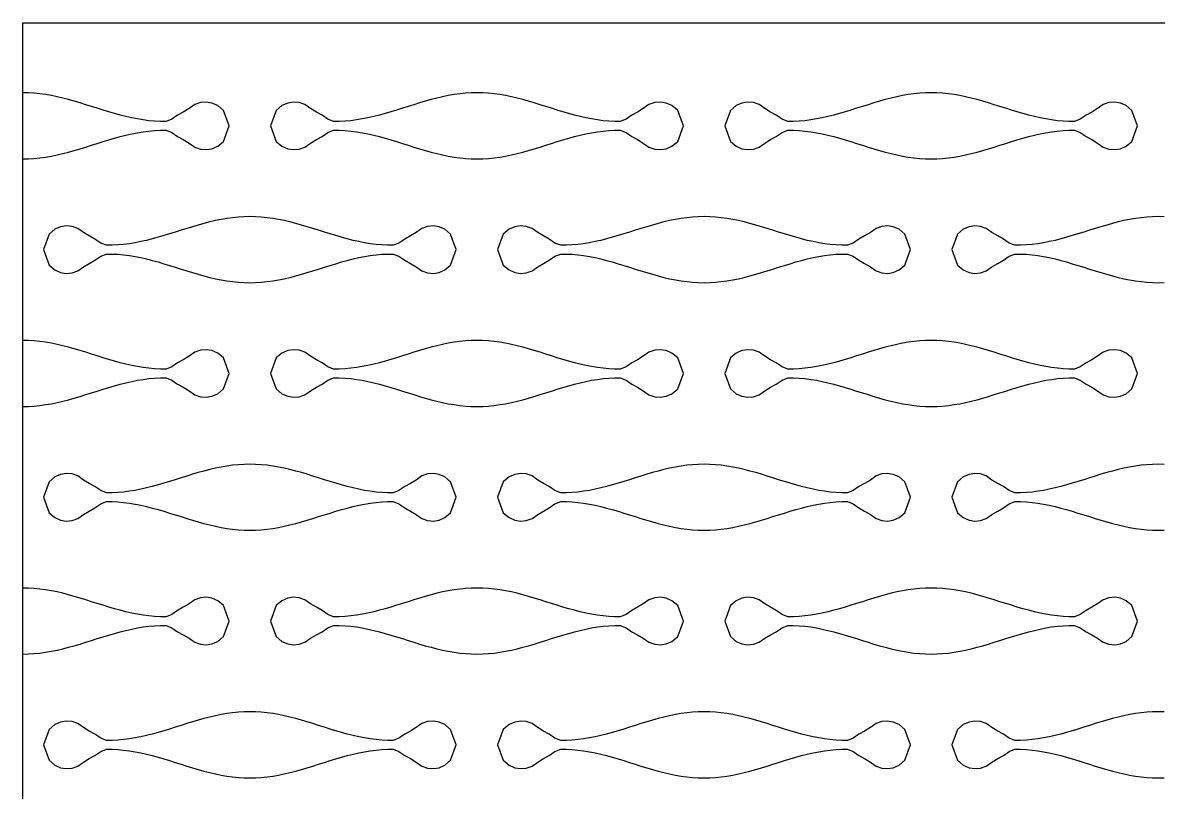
# Model space of a CAD drawing. Header units: millimetres. Extents: x 0 to 120, y 0 to 70.
# Drawn here: x 0 to 55, y 32.7 to 70 of the extents above; entities that cross this region are included whole.
import ezdxf

# ---------------------------------------------------------------- set-up
doc = ezdxf.new("R2010")
doc.units = ezdxf.units.MM
doc.layers.add('CUT', color=1, linetype='CONTINUOUS')

msp = doc.modelspace()

# ---------------------------------------------------------------- linework, layer by layer
at = {"layer": 'CUT'}
for points in [[(0, 70), (120, 70), (120, 0), (0, 0), (0, 70)], [(0, 63.4), (0, 63.4), (0.2778, 63.4056), (0.5556, 63.4222), (0.8333, 63.4496), (1.1111, 63.4874), (1.3889, 63.535), (1.6667, 63.5915), (1.9444, 63.6561), (2.2222, 63.7278), (2.5, 63.8053), (2.7778, 63.8876), (3.0556, 63.9731), (3.3333, 64.0606), (3.6111, 64.1487), (3.8889, 64.236), (4.1667, 64.321), (4.4444, 64.4024), (4.7222, 64.4789), (5, 64.5492), (5.2778, 64.6123), (5.5556, 64.6671), (5.8333, 64.7128), (6.1111, 64.7486), (6.3889, 64.7739), (6.6667, 64.7884), (6.9444, 64.7887), (7.2222, 64.6793), (7.5, 64.4839), (7.7778, 64.3329), (8.0556, 64.1639), (8.3333, 63.9694), (8.6111, 63.8726), (8.8889, 63.8487), (9.1667, 63.893), (9.4444, 64.0144), (9.7222, 64.2498), (10, 65), (10, 65), (9.7222, 65.7502), (9.4444, 65.9856), (9.1667, 66.107), (8.8889, 66.1513), (8.6111, 66.1274), (8.3333, 66.0306), (8.0556, 65.8361), (7.7778, 65.6671), (7.5, 65.5161), (7.2222, 65.3207), (6.9444, 65.2113), (6.6667, 65.2116), (6.3889, 65.2261), (6.1111, 65.2514), (5.8333, 65.2872), (5.5556, 65.3329), (5.2778, 65.3877), (5, 65.4508), (4.7222, 65.5211), (4.4444, 65.5976), (4.1667, 65.679), (3.8889, 65.764), (3.6111, 65.8513), (3.3333, 65.9394), (3.0556, 66.0269), (2.7778, 66.1124), (2.5, 66.1947), (2.2222, 66.2722), (1.9444, 66.3439), (1.6667, 66.4085), (1.3889, 66.465), (1.1111, 66.5126), (0.8333, 66.5504), (0.5556, 66.5778), (0.2778, 66.5944), (0, 66.6), (0, 66.6)], [(12, 65), (12.2778, 64.2498), (12.5556, 64.0144), (12.8333, 63.893), (13.1111, 63.8487), (13.3889, 63.8726), (13.6667, 63.9694), (13.9444, 64.1639), (14.2222, 64.3329), (14.5, 64.4839), (14.7778, 64.6793), (15.0556, 64.7887), (15.3333, 64.7884), (15.6111, 64.7739), (15.8889, 64.7486), (16.1667, 64.7128), (16.4444, 64.6671), (16.7222, 64.6123), (17, 64.5492), (17.2778, 64.4789), (17.5556, 64.4024), (17.8333, 64.321), (18.1111, 64.236), (18.3889, 64.1487), (18.6667, 64.0606), (18.9444, 63.9731), (19.2222, 63.8876), (19.5, 63.8053), (19.7778, 63.7278), (20.0556, 63.6561), (20.3333, 63.5915), (20.6111, 63.535), (20.8889, 63.4874), (21.1667, 63.4496), (21.4444, 63.4222), (21.7222, 63.4056), (22, 63.4), (22.2778, 63.4056), (22.5556, 63.4222), (22.8333, 63.4496), (23.1111, 63.4874), (23.3889, 63.535), (23.6667, 63.5915), (23.9444, 63.6561), (24.2222, 63.7278), (24.5, 63.8053), (24.7778, 63.8876), (25.0556, 63.9731), (25.3333, 64.0606), (25.6111, 64.1487), (25.8889, 64.236), (26.1667, 64.321), (26.4444, 64.4024), (26.7222, 64.4789), (27, 64.5492), (27.2778, 64.6123), (27.5556, 64.6671), (27.8333, 64.7128), (28.1111, 64.7486), (28.3889, 64.7739), (28.6667, 64.7884), (28.9444, 64.7887), (29.2222, 64.6793), (29.5, 64.4839), (29.7778, 64.3329), (30.0556, 64.1639), (30.3333, 63.9694), (30.6111, 63.8726), (30.8889, 63.8487), (31.1667, 63.893), (31.4444, 64.0144), (31.7222, 64.2498), (32, 65), (32, 65), (31.7222, 65.7502), (31.4444, 65.9856), (31.1667, 66.107), (30.8889, 66.1513), (30.6111, 66.1274), (30.3333, 66.0306), (30.0556, 65.8361), (29.7778, 65.6671), (29.5, 65.5161), (29.2222, 65.3207), (28.9444, 65.2113), (28.6667, 65.2116), (28.3889, 65.2261), (28.1111, 65.2514), (27.8333, 65.2872), (27.5556, 65.3329), (27.2778, 65.3877), (27, 65.4508), (26.7222, 65.5211), (26.4444, 65.5976), (26.1667, 65.679), (25.8889, 65.764), (25.6111, 65.8513), (25.3333, 65.9394), (25.0556, 66.0269), (24.7778, 66.1124), (24.5, 66.1947), (24.2222, 66.2722), (23.9444, 66.3439), (23.6667, 66.4085), (23.3889, 66.465), (23.1111, 66.5126), (22.8333, 66.5504), (22.5556, 66.5778), (22.2778, 66.5944), (22, 66.6), (21.7222, 66.5944), (21.4444, 66.5778), (21.1667, 66.5504), (20.8889, 66.5126), (20.6111, 66.465), (20.3333, 66.4085), (20.0556, 66.3439), (19.7778, 66.2722), (19.5, 66.1947), (19.2222, 66.1124), (18.9444, 66.0269), (18.6667, 65.9394), (18.3889, 65.8513), (18.1111, 65.764), (17.8333, 65.679), (17.5556, 65.5976), (17.2778, 65.5211), (17, 65.4508), (16.7222, 65.3877), (16.4444, 65.3329), (16.1667, 65.2872), (15.8889, 65.2514), (15.6111, 65.2261), (15.3333, 65.2116), (15.0556, 65.2113), (14.7778, 65.3207), (14.5, 65.5161), (14.2222, 65.6671), (13.9444, 65.8361), (13.6667, 66.0306), (13.3889, 66.1274), (13.1111, 66.1513), (12.8333, 66.107), (12.5556, 65.9856), (12.2778, 65.7502), (12, 65), (12, 65)], [(34, 65), (34.2778, 64.2498), (34.5556, 64.0144), (34.8333, 63.893), (35.1111, 63.8487), (35.3889, 63.8726), (35.6667, 63.9694), (35.9444, 64.1639), (36.2222, 64.3329), (36.5, 64.4839), (36.7778, 64.6793), (37.0556, 64.7887), (37.3333, 64.7884), (37.6111, 64.7739), (37.8889, 64.7486), (38.1667, 64.7128), (38.4444, 64.6671), (38.7222, 64.6123), (39, 64.5492), (39.2778, 64.4789), (39.5556, 64.4024), (39.8333, 64.321), (40.1111, 64.236), (40.3889, 64.1487), (40.6667, 64.0606), (40.9444, 63.9731), (41.2222, 63.8876), (41.5, 63.8053), (41.7778, 63.7278), (42.0556, 63.6561), (42.3333, 63.5915), (42.6111, 63.535), (42.8889, 63.4874), (43.1667, 63.4496), (43.4444, 63.4222), (43.7222, 63.4056), (44, 63.4), (44.2778, 63.4056), (44.5556, 63.4222), (44.8333, 63.4496), (45.1111, 63.4874), (45.3889, 63.535), (45.6667, 63.5915), (45.9444, 63.6561), (46.2222, 63.7278), (46.5, 63.8053), (46.7778, 63.8876), (47.0556, 63.9731), (47.3333, 64.0606), (47.6111, 64.1487), (47.8889, 64.236), (48.1667, 64.321), (48.4444, 64.4024), (48.7222, 64.4789), (49, 64.5492), (49.2778, 64.6123), (49.5556, 64.6671), (49.8333, 64.7128), (50.1111, 64.7486), (50.3889, 64.7739), (50.6667, 64.7884), (50.9444, 64.7887), (51.2222, 64.6793), (51.5, 64.4839), (51.7778, 64.3329), (52.0556, 64.1639), (52.3333, 63.9694), (52.6111, 63.8726), (52.8889, 63.8487), (53.1667, 63.893), (53.4444, 64.0144), (53.7222, 64.2498), (54, 65), (54, 65), (53.7222, 65.7502), (53.4444, 65.9856), (53.1667, 66.107), (52.8889, 66.1513), (52.6111, 66.1274), (52.3333, 66.0306), (52.0556, 65.8361), (51.7778, 65.6671), (51.5, 65.5161), (51.2222, 65.3207), (50.9444, 65.2113), (50.6667, 65.2116), (50.3889, 65.2261), (50.1111, 65.2514), (49.8333, 65.2872), (49.5556, 65.3329), (49.2778, 65.3877), (49, 65.4508), (48.7222, 65.5211), (48.4444, 65.5976), (48.1667, 65.679), (47.8889, 65.764), (47.6111, 65.8513), (47.3333, 65.9394), (47.0556, 66.0269), (46.7778, 66.1124), (46.5, 66.1947), (46.2222, 66.2722), (45.9444, 66.3439), (45.6667, 66.4085), (45.3889, 66.465), (45.1111, 66.5126), (44.8333, 66.5504), (44.5556, 66.5778), (44.2778, 66.5944), (44, 66.6), (43.7222, 66.5944), (43.4444, 66.5778), (43.1667, 66.5504), (42.8889, 66.5126), (42.6111, 66.465), (42.3333, 66.4085), (42.0556, 66.3439), (41.7778, 66.2722), (41.5, 66.1947), (41.2222, 66.1124), (40.9444, 66.0269), (40.6667, 65.9394), (40.3889, 65.8513), (40.1111, 65.764), (39.8333, 65.679), (39.5556, 65.5976), (39.2778, 65.5211), (39, 65.4508), (38.7222, 65.3877), (38.4444, 65.3329), (38.1667, 65.2872), (37.8889, 65.2514), (37.6111, 65.2261), (37.3333, 65.2116), (37.0556, 65.2113), (36.7778, 65.3207), (36.5, 65.5161), (36.2222, 65.6671), (35.9444, 65.8361), (35.6667, 66.0306), (35.3889, 66.1274), (35.1111, 66.1513), (34.8333, 66.107), (34.5556, 65.9856), (34.2778, 65.7502), (34, 65), (34, 65)], [(1, 59), (1.2778, 58.2498), (1.5556, 58.0144), (1.8333, 57.893), (2.1111, 57.8487), (2.3889, 57.8726), (2.6667, 57.9694), (2.9444, 58.1639), (3.2222, 58.3329), (3.5, 58.4839), (3.7778, 58.6793), (4.0556, 58.7887), (4.3333, 58.7884), (4.6111, 58.7739), (4.8889, 58.7486), (5.1667, 58.7128), (5.4444, 58.6671), (5.7222, 58.6123), (6, 58.5492), (6.2778, 58.4789), (6.5556, 58.4024), (6.8333, 58.321), (7.1111, 58.236), (7.3889, 58.1487), (7.6667, 58.0606), (7.9444, 57.9731), (8.2222, 57.8876), (8.5, 57.8053), (8.7778, 57.7278), (9.0556, 57.6561), (9.3333, 57.5915), (9.6111, 57.535), (9.8889, 57.4874), (10.1667, 57.4496), (10.4444, 57.4222), (10.7222, 57.4056), (11, 57.4), (11.2778, 57.4056), (11.5556, 57.4222), (11.8333, 57.4496), (12.1111, 57.4874), (12.3889, 57.535), (12.6667, 57.5915), (12.9444, 57.6561), (13.2222, 57.7278), (13.5, 57.8053), (13.7778, 57.8876), (14.0556, 57.9731), (14.3333, 58.0606), (14.6111, 58.1487), (14.8889, 58.236), (15.1667, 58.321), (15.4444, 58.4024), (15.7222, 58.4789), (16, 58.5492), (16.2778, 58.6123), (16.5556, 58.6671), (16.8333, 58.7128), (17.1111, 58.7486), (17.3889, 58.7739), (17.6667, 58.7884), (17.9444, 58.7887), (18.2222, 58.6793), (18.5, 58.4839), (18.7778, 58.3329), (19.0556, 58.1639), (19.3333, 57.9694), (19.6111, 57.8726), (19.8889, 57.8487), (20.1667, 57.893), (20.4444, 58.0144), (20.7222, 58.2498), (21, 59), (21, 59), (20.7222, 59.7502), (20.4444, 59.9856), (20.1667, 60.107), (19.8889, 60.1513), (19.6111, 60.1274), (19.3333, 60.0306), (19.0556, 59.8361), (18.7778, 59.6671), (18.5, 59.5161), (18.2222, 59.3207), (17.9444, 59.2113), (17.6667, 59.2116), (17.3889, 59.2261), (17.1111, 59.2514), (16.8333, 59.2872), (16.5556, 59.3329), (16.2778, 59.3877), (16, 59.4508), (15.7222, 59.5211), (15.4444, 59.5976), (15.1667, 59.679), (14.8889, 59.764), (14.6111, 59.8513), (14.3333, 59.9394), (14.0556, 60.0269), (13.7778, 60.1124), (13.5, 60.1947), (13.2222, 60.2722), (12.9444, 60.3439), (12.6667, 60.4085), (12.3889, 60.465), (12.1111, 60.5126), (11.8333, 60.5504), (11.5556, 60.5778), (11.2778, 60.5944), (11, 60.6), (10.7222, 60.5944), (10.4444, 60.5778), (10.1667, 60.5504), (9.8889, 60.5126), (9.6111, 60.465), (9.3333, 60.4085), (9.0556, 60.3439), (8.7778, 60.2722), (8.5, 60.1947), (8.2222, 60.1124), (7.9444, 60.0269), (7.6667, 59.9394), (7.3889, 59.8513), (7.1111, 59.764), (6.8333, 59.679), (6.5556, 59.5976), (6.2778, 59.5211), (6, 59.4508), (5.7222, 59.3877), (5.4444, 59.3329), (5.1667, 59.2872), (4.8889, 59.2514), (4.6111, 59.2261), (4.3333, 59.2116), (4.0556, 59.2113), (3.7778, 59.3207), (3.5, 59.5161), (3.2222, 59.6671), (2.9444, 59.8361), (2.6667, 60.0306), (2.3889, 60.1274), (2.1111, 60.1513), (1.8333, 60.107), (1.5556, 59.9856), (1.2778, 59.7502), (1, 59), (1, 59)], [(23, 59), (23.2778, 58.2498), (23.5556, 58.0144), (23.8333, 57.893), (24.1111, 57.8487), (24.3889, 57.8726), (24.6667, 57.9694), (24.9444, 58.1639), (25.2222, 58.3329), (25.5, 58.4839), (25.7778, 58.6793), (26.0556, 58.7887), (26.3333, 58.7884), (26.6111, 58.7739), (26.8889, 58.7486), (27.1667, 58.7128), (27.4444, 58.6671), (27.7222, 58.6123), (28, 58.5492), (28.2778, 58.4789), (28.5556, 58.4024), (28.8333, 58.321), (29.1111, 58.236), (29.3889, 58.1487), (29.6667, 58.0606), (29.9444, 57.9731), (30.2222, 57.8876), (30.5, 57.8053), (30.7778, 57.7278), (31.0556, 57.6561), (31.3333, 57.5915), (31.6111, 57.535), (31.8889, 57.4874), (32.1667, 57.4496), (32.4444, 57.4222), (32.7222, 57.4056), (33, 57.4), (33.2778, 57.4056), (33.5556, 57.4222), (33.8333, 57.4496), (34.1111, 57.4874), (34.3889, 57.535), (34.6667, 57.5915), (34.9444, 57.6561), (35.2222, 57.7278), (35.5, 57.8053), (35.7778, 57.8876), (36.0556, 57.9731), (36.3333, 58.0606), (36.6111, 58.1487), (36.8889, 58.236), (37.1667, 58.321), (37.4444, 58.4024), (37.7222, 58.4789), (38, 58.5492), (38.2778, 58.6123), (38.5556, 58.6671), (38.8333, 58.7128), (39.1111, 58.7486), (39.3889, 58.7739), (39.6667, 58.7884), (39.9444, 58.7887), (40.2222, 58.6793), (40.5, 58.4839), (40.7778, 58.3329), (41.0556, 58.1639), (41.3333, 57.9694), (41.6111, 57.8726), (41.8889, 57.8487), (42.1667, 57.893), (42.4444, 58.0144), (42.7222, 58.2498), (43, 59), (43, 59), (42.7222, 59.7502), (42.4444, 59.9856), (42.1667, 60.107), (41.8889, 60.1513), (41.6111, 60.1274), (41.3333, 60.0306), (41.0556, 59.8361), (40.7778, 59.6671), (40.5, 59.5161), (40.2222, 59.3207), (39.9444, 59.2113), (39.6667, 59.2116), (39.3889, 59.2261), (39.1111, 59.2514), (38.8333, 59.2872), (38.5556, 59.3329), (38.2778, 59.3877), (38, 59.4508), (37.7222, 59.5211), (37.4444, 59.5976), (37.1667, 59.679), (36.8889, 59.764), (36.6111, 59.8513), (36.3333, 59.9394), (36.0556, 60.0269), (35.7778, 60.1124), (35.5, 60.1947), (35.2222, 60.2722), (34.9444, 60.3439), (34.6667, 60.4085), (34.3889, 60.465), (34.1111, 60.5126), (33.8333, 60.5504), (33.5556, 60.5778), (33.2778, 60.5944), (33, 60.6), (32.7222, 60.5944), (32.4444, 60.5778), (32.1667, 60.5504), (31.8889, 60.5126), (31.6111, 60.465), (31.3333, 60.4085), (31.0556, 60.3439), (30.7778, 60.2722), (30.5, 60.1947), (30.2222, 60.1124), (29.9444, 60.0269), (29.6667, 59.9394), (29.3889, 59.8513), (29.1111, 59.764), (28.8333, 59.679), (28.5556, 59.5976), (28.2778, 59.5211), (28, 59.4508), (27.7222, 59.3877), (27.4444, 59.3329), (27.1667, 59.2872), (26.8889, 59.2514), (26.6111, 59.2261), (26.3333, 59.2116), (26.0556, 59.2113), (25.7778, 59.3207), (25.5, 59.5161), (25.2222, 59.6671), (24.9444, 59.8361), (24.6667, 60.0306), (24.3889, 60.1274), (24.1111, 60.1513), (23.8333, 60.107), (23.5556, 59.9856), (23.2778, 59.7502), (23, 59), (23, 59)], [(55.2778, 60.5944), (55, 60.6), (54.7222, 60.5944), (54.4444, 60.5778), (54.1667, 60.5504), (53.8889, 60.5126), (53.6111, 60.465), (53.3333, 60.4085), (53.0556, 60.3439), (52.7778, 60.2722), (52.5, 60.1947), (52.2222, 60.1124), (51.9444, 60.0269), (51.6667, 59.9394), (51.3889, 59.8513), (51.1111, 59.764), (50.8333, 59.679), (50.5556, 59.5976), (50.2778, 59.5211), (50, 59.4508), (49.7222, 59.3877), (49.4444, 59.3329), (49.1667, 59.2872), (48.8889, 59.2514), (48.6111, 59.2261), (48.3333, 59.2116), (48.0556, 59.2113), (47.7778, 59.3207), (47.5, 59.5161), (47.2222, 59.6671), (46.9444, 59.8361), (46.6667, 60.0306), (46.3889, 60.1274), (46.1111, 60.1513), (45.8333, 60.107), (45.5556, 59.9856), (45.2778, 59.7502), (45, 59), (45, 59)], [(45, 59), (45.2778, 58.2498), (45.5556, 58.0144), (45.8333, 57.893), (46.1111, 57.8487), (46.3889, 57.8726), (46.6667, 57.9694), (46.9444, 58.1639), (47.2222, 58.3329), (47.5, 58.4839), (47.7778, 58.6793), (48.0556, 58.7887), (48.3333, 58.7884), (48.6111, 58.7739), (48.8889, 58.7486), (49.1667, 58.7128), (49.4444, 58.6671), (49.7222, 58.6123), (50, 58.5492), (50.2778, 58.4789), (50.5556, 58.4024), (50.8333, 58.321), (51.1111, 58.236), (51.3889, 58.1487), (51.6667, 58.0606), (51.9444, 57.9731), (52.2222, 57.8876), (52.5, 57.8053), (52.7778, 57.7278), (53.0556, 57.6561), (53.3333, 57.5915), (53.6111, 57.535), (53.8889, 57.4874), (54.1667, 57.4496), (54.4444, 57.4222), (54.7222, 57.4056), (55, 57.4), (55.2778, 57.4056)], [(0, 51.4), (0, 51.4), (0.2778, 51.4056), (0.5556, 51.4222), (0.8333, 51.4496), (1.1111, 51.4874), (1.3889, 51.535), (1.6667, 51.5915), (1.9444, 51.6561), (2.2222, 51.7278), (2.5, 51.8053), (2.7778, 51.8876), (3.0556, 51.9731), (3.3333, 52.0606), (3.6111, 52.1487), (3.8889, 52.236), (4.1667, 52.321), (4.4444, 52.4024), (4.7222, 52.4789), (5, 52.5492), (5.2778, 52.6123), (5.5556, 52.6671), (5.8333, 52.7128), (6.1111, 52.7486), (6.3889, 52.7739), (6.6667, 52.7884), (6.9444, 52.7887), (7.2222, 52.6793), (7.5, 52.4839), (7.7778, 52.3329), (8.0556, 52.1639), (8.3333, 51.9694), (8.6111, 51.8726), (8.8889, 51.8487), (9.1667, 51.893), (9.4444, 52.0144), (9.7222, 52.2498), (10, 53), (10, 53), (9.7222, 53.7502), (9.4444, 53.9856), (9.1667, 54.107), (8.8889, 54.1513), (8.6111, 54.1274), (8.3333, 54.0306), (8.0556, 53.8361), (7.7778, 53.6671), (7.5, 53.5161), (7.2222, 53.3207), (6.9444, 53.2113), (6.6667, 53.2116), (6.3889, 53.2261), (6.1111, 53.2514), (5.8333, 53.2872), (5.5556, 53.3329), (5.2778, 53.3877), (5, 53.4508), (4.7222, 53.5211), (4.4444, 53.5976), (4.1667, 53.679), (3.8889, 53.764), (3.6111, 53.8513), (3.3333, 53.9394), (3.0556, 54.0269), (2.7778, 54.1124), (2.5, 54.1947), (2.2222, 54.2722), (1.9444, 54.3439), (1.6667, 54.4085), (1.3889, 54.465), (1.1111, 54.5126), (0.8333, 54.5504), (0.5556, 54.5778), (0.2778, 54.5944), (0, 54.6), (0, 54.6)], [(12, 53), (12.2778, 52.2498), (12.5556, 52.0144), (12.8333, 51.893), (13.1111, 51.8487), (13.3889, 51.8726), (13.6667, 51.9694), (13.9444, 52.1639), (14.2222, 52.3329), (14.5, 52.4839), (14.7778, 52.6793), (15.0556, 52.7887), (15.3333, 52.7884), (15.6111, 52.7739), (15.8889, 52.7486), (16.1667, 52.7128), (16.4444, 52.6671), (16.7222, 52.6123), (17, 52.5492), (17.2778, 52.4789), (17.5556, 52.4024), (17.8333, 52.321), (18.1111, 52.236), (18.3889, 52.1487), (18.6667, 52.0606), (18.9444, 51.9731), (19.2222, 51.8876), (19.5, 51.8053), (19.7778, 51.7278), (20.0556, 51.6561), (20.3333, 51.5915), (20.6111, 51.535), (20.8889, 51.4874), (21.1667, 51.4496), (21.4444, 51.4222), (21.7222, 51.4056), (22, 51.4), (22.2778, 51.4056), (22.5556, 51.4222), (22.8333, 51.4496), (23.1111, 51.4874), (23.3889, 51.535), (23.6667, 51.5915), (23.9444, 51.6561), (24.2222, 51.7278), (24.5, 51.8053), (24.7778, 51.8876), (25.0556, 51.9731), (25.3333, 52.0606), (25.6111, 52.1487), (25.8889, 52.236), (26.1667, 52.321), (26.4444, 52.4024), (26.7222, 52.4789), (27, 52.5492), (27.2778, 52.6123), (27.5556, 52.6671), (27.8333, 52.7128), (28.1111, 52.7486), (28.3889, 52.7739), (28.6667, 52.7884), (28.9444, 52.7887), (29.2222, 52.6793), (29.5, 52.4839), (29.7778, 52.3329), (30.0556, 52.1639), (30.3333, 51.9694), (30.6111, 51.8726), (30.8889, 51.8487), (31.1667, 51.893), (31.4444, 52.0144), (31.7222, 52.2498), (32, 53), (32, 53), (31.7222, 53.7502), (31.4444, 53.9856), (31.1667, 54.107), (30.8889, 54.1513), (30.6111, 54.1274), (30.3333, 54.0306), (30.0556, 53.8361), (29.7778, 53.6671), (29.5, 53.5161), (29.2222, 53.3207), (28.9444, 53.2113), (28.6667, 53.2116), (28.3889, 53.2261), (28.1111, 53.2514), (27.8333, 53.2872), (27.5556, 53.3329), (27.2778, 53.3877), (27, 53.4508), (26.7222, 53.5211), (26.4444, 53.5976), (26.1667, 53.679), (25.8889, 53.764), (25.6111, 53.8513), (25.3333, 53.9394), (25.0556, 54.0269), (24.7778, 54.1124), (24.5, 54.1947), (24.2222, 54.2722), (23.9444, 54.3439), (23.6667, 54.4085), (23.3889, 54.465), (23.1111, 54.5126), (22.8333, 54.5504), (22.5556, 54.5778), (22.2778, 54.5944), (22, 54.6), (21.7222, 54.5944), (21.4444, 54.5778), (21.1667, 54.5504), (20.8889, 54.5126), (20.6111, 54.465), (20.3333, 54.4085), (20.0556, 54.3439), (19.7778, 54.2722), (19.5, 54.1947), (19.2222, 54.1124), (18.9444, 54.0269), (18.6667, 53.9394), (18.3889, 53.8513), (18.1111, 53.764), (17.8333, 53.679), (17.5556, 53.5976), (17.2778, 53.5211), (17, 53.4508), (16.7222, 53.3877), (16.4444, 53.3329), (16.1667, 53.2872), (15.8889, 53.2514), (15.6111, 53.2261), (15.3333, 53.2116), (15.0556, 53.2113), (14.7778, 53.3207), (14.5, 53.5161), (14.2222, 53.6671), (13.9444, 53.8361), (13.6667, 54.0306), (13.3889, 54.1274), (13.1111, 54.1513), (12.8333, 54.107), (12.5556, 53.9856), (12.2778, 53.7502), (12, 53), (12, 53)], [(34, 53), (34.2778, 52.2498), (34.5556, 52.0144), (34.8333, 51.893), (35.1111, 51.8487), (35.3889, 51.8726), (35.6667, 51.9694), (35.9444, 52.1639), (36.2222, 52.3329), (36.5, 52.4839), (36.7778, 52.6793), (37.0556, 52.7887), (37.3333, 52.7884), (37.6111, 52.7739), (37.8889, 52.7486), (38.1667, 52.7128), (38.4444, 52.6671), (38.7222, 52.6123), (39, 52.5492), (39.2778, 52.4789), (39.5556, 52.4024), (39.8333, 52.321), (40.1111, 52.236), (40.3889, 52.1487), (40.6667, 52.0606), (40.9444, 51.9731), (41.2222, 51.8876), (41.5, 51.8053), (41.7778, 51.7278), (42.0556, 51.6561), (42.3333, 51.5915), (42.6111, 51.535), (42.8889, 51.4874), (43.1667, 51.4496), (43.4444, 51.4222), (43.7222, 51.4056), (44, 51.4), (44.2778, 51.4056), (44.5556, 51.4222), (44.8333, 51.4496), (45.1111, 51.4874), (45.3889, 51.535), (45.6667, 51.5915), (45.9444, 51.6561), (46.2222, 51.7278), (46.5, 51.8053), (46.7778, 51.8876), (47.0556, 51.9731), (47.3333, 52.0606), (47.6111, 52.1487), (47.8889, 52.236), (48.1667, 52.321), (48.4444, 52.4024), (48.7222, 52.4789), (49, 52.5492), (49.2778, 52.6123), (49.5556, 52.6671), (49.8333, 52.7128), (50.1111, 52.7486), (50.3889, 52.7739), (50.6667, 52.7884), (50.9444, 52.7887), (51.2222, 52.6793), (51.5, 52.4839), (51.7778, 52.3329), (52.0556, 52.1639), (52.3333, 51.9694), (52.6111, 51.8726), (52.8889, 51.8487), (53.1667, 51.893), (53.4444, 52.0144), (53.7222, 52.2498), (54, 53), (54, 53), (53.7222, 53.7502), (53.4444, 53.9856), (53.1667, 54.107), (52.8889, 54.1513), (52.6111, 54.1274), (52.3333, 54.0306), (52.0556, 53.8361), (51.7778, 53.6671), (51.5, 53.5161), (51.2222, 53.3207), (50.9444, 53.2113), (50.6667, 53.2116), (50.3889, 53.2261), (50.1111, 53.2514), (49.8333, 53.2872), (49.5556, 53.3329), (49.2778, 53.3877), (49, 53.4508), (48.7222, 53.5211), (48.4444, 53.5976), (48.1667, 53.679), (47.8889, 53.764), (47.6111, 53.8513), (47.3333, 53.9394), (47.0556, 54.0269), (46.7778, 54.1124), (46.5, 54.1947), (46.2222, 54.2722), (45.9444, 54.3439), (45.6667, 54.4085), (45.3889, 54.465), (45.1111, 54.5126), (44.8333, 54.5504), (44.5556, 54.5778), (44.2778, 54.5944), (44, 54.6), (43.7222, 54.5944), (43.4444, 54.5778), (43.1667, 54.5504), (42.8889, 54.5126), (42.6111, 54.465), (42.3333, 54.4085), (42.0556, 54.3439), (41.7778, 54.2722), (41.5, 54.1947), (41.2222, 54.1124), (40.9444, 54.0269), (40.6667, 53.9394), (40.3889, 53.8513), (40.1111, 53.764), (39.8333, 53.679), (39.5556, 53.5976), (39.2778, 53.5211), (39, 53.4508), (38.7222, 53.3877), (38.4444, 53.3329), (38.1667, 53.2872), (37.8889, 53.2514), (37.6111, 53.2261), (37.3333, 53.2116), (37.0556, 53.2113), (36.7778, 53.3207), (36.5, 53.5161), (36.2222, 53.6671), (35.9444, 53.8361), (35.6667, 54.0306), (35.3889, 54.1274), (35.1111, 54.1513), (34.8333, 54.107), (34.5556, 53.9856), (34.2778, 53.7502), (34, 53), (34, 53)], [(1, 47), (1.2778, 46.2498), (1.5556, 46.0144), (1.8333, 45.893), (2.1111, 45.8487), (2.3889, 45.8726), (2.6667, 45.9694), (2.9444, 46.1639), (3.2222, 46.3329), (3.5, 46.4839), (3.7778, 46.6793), (4.0556, 46.7887), (4.3333, 46.7884), (4.6111, 46.7739), (4.8889, 46.7486), (5.1667, 46.7128), (5.4444, 46.6671), (5.7222, 46.6123), (6, 46.5492), (6.2778, 46.4789), (6.5556, 46.4024), (6.8333, 46.321), (7.1111, 46.236), (7.3889, 46.1487), (7.6667, 46.0606), (7.9444, 45.9731), (8.2222, 45.8876), (8.5, 45.8053), (8.7778, 45.7278), (9.0556, 45.6561), (9.3333, 45.5915), (9.6111, 45.535), (9.8889, 45.4874), (10.1667, 45.4496), (10.4444, 45.4222), (10.7222, 45.4056), (11, 45.4), (11.2778, 45.4056), (11.5556, 45.4222), (11.8333, 45.4496), (12.1111, 45.4874), (12.3889, 45.535), (12.6667, 45.5915), (12.9444, 45.6561), (13.2222, 45.7278), (13.5, 45.8053), (13.7778, 45.8876), (14.0556, 45.9731), (14.3333, 46.0606), (14.6111, 46.1487), (14.8889, 46.236), (15.1667, 46.321), (15.4444, 46.4024), (15.7222, 46.4789), (16, 46.5492), (16.2778, 46.6123), (16.5556, 46.6671), (16.8333, 46.7128), (17.1111, 46.7486), (17.3889, 46.7739), (17.6667, 46.7884), (17.9444, 46.7887), (18.2222, 46.6793), (18.5, 46.4839), (18.7778, 46.3329), (19.0556, 46.1639), (19.3333, 45.9694), (19.6111, 45.8726), (19.8889, 45.8487), (20.1667, 45.893), (20.4444, 46.0144), (20.7222, 46.2498), (21, 47), (21, 47), (20.7222, 47.7502), (20.4444, 47.9856), (20.1667, 48.107), (19.8889, 48.1513), (19.6111, 48.1274), (19.3333, 48.0306), (19.0556, 47.8361), (18.7778, 47.6671), (18.5, 47.5161), (18.2222, 47.3207), (17.9444, 47.2113), (17.6667, 47.2116), (17.3889, 47.2261), (17.1111, 47.2514), (16.8333, 47.2872), (16.5556, 47.3329), (16.2778, 47.3877), (16, 47.4508), (15.7222, 47.5211), (15.4444, 47.5976), (15.1667, 47.679), (14.8889, 47.764), (14.6111, 47.8513), (14.3333, 47.9394), (14.0556, 48.0269), (13.7778, 48.1124), (13.5, 48.1947), (13.2222, 48.2722), (12.9444, 48.3439), (12.6667, 48.4085), (12.3889, 48.465), (12.1111, 48.5126), (11.8333, 48.5504), (11.5556, 48.5778), (11.2778, 48.5944), (11, 48.6), (10.7222, 48.5944), (10.4444, 48.5778), (10.1667, 48.5504), (9.8889, 48.5126), (9.6111, 48.465), (9.3333, 48.4085), (9.0556, 48.3439), (8.7778, 48.2722), (8.5, 48.1947), (8.2222, 48.1124), (7.9444, 48.0269), (7.6667, 47.9394), (7.3889, 47.8513), (7.1111, 47.764), (6.8333, 47.679), (6.5556, 47.5976), (6.2778, 47.5211), (6, 47.4508), (5.7222, 47.3877), (5.4444, 47.3329), (5.1667, 47.2872), (4.8889, 47.2514), (4.6111, 47.2261), (4.3333, 47.2116), (4.0556, 47.2113), (3.7778, 47.3207), (3.5, 47.5161), (3.2222, 47.6671), (2.9444, 47.8361), (2.6667, 48.0306), (2.3889, 48.1274), (2.1111, 48.1513), (1.8333, 48.107), (1.5556, 47.9856), (1.2778, 47.7502), (1, 47), (1, 47)], [(23, 47), (23.2778, 46.2498), (23.5556, 46.0144), (23.8333, 45.893), (24.1111, 45.8487), (24.3889, 45.8726), (24.6667, 45.9694), (24.9444, 46.1639), (25.2222, 46.3329), (25.5, 46.4839), (25.7778, 46.6793), (26.0556, 46.7887), (26.3333, 46.7884), (26.6111, 46.7739), (26.8889, 46.7486), (27.1667, 46.7128), (27.4444, 46.6671), (27.7222, 46.6123), (28, 46.5492), (28.2778, 46.4789), (28.5556, 46.4024), (28.8333, 46.321), (29.1111, 46.236), (29.3889, 46.1487), (29.6667, 46.0606), (29.9444, 45.9731), (30.2222, 45.8876), (30.5, 45.8053), (30.7778, 45.7278), (31.0556, 45.6561), (31.3333, 45.5915), (31.6111, 45.535), (31.8889, 45.4874), (32.1667, 45.4496), (32.4444, 45.4222), (32.7222, 45.4056), (33, 45.4), (33.2778, 45.4056), (33.5556, 45.4222), (33.8333, 45.4496), (34.1111, 45.4874), (34.3889, 45.535), (34.6667, 45.5915), (34.9444, 45.6561), (35.2222, 45.7278), (35.5, 45.8053), (35.7778, 45.8876), (36.0556, 45.9731), (36.3333, 46.0606), (36.6111, 46.1487), (36.8889, 46.236), (37.1667, 46.321), (37.4444, 46.4024), (37.7222, 46.4789), (38, 46.5492), (38.2778, 46.6123), (38.5556, 46.6671), (38.8333, 46.7128), (39.1111, 46.7486), (39.3889, 46.7739), (39.6667, 46.7884), (39.9444, 46.7887), (40.2222, 46.6793), (40.5, 46.4839), (40.7778, 46.3329), (41.0556, 46.1639), (41.3333, 45.9694), (41.6111, 45.8726), (41.8889, 45.8487), (42.1667, 45.893), (42.4444, 46.0144), (42.7222, 46.2498), (43, 47), (43, 47), (42.7222, 47.7502), (42.4444, 47.9856), (42.1667, 48.107), (41.8889, 48.1513), (41.6111, 48.1274), (41.3333, 48.0306), (41.0556, 47.8361), (40.7778, 47.6671), (40.5, 47.5161), (40.2222, 47.3207), (39.9444, 47.2113), (39.6667, 47.2116), (39.3889, 47.2261), (39.1111, 47.2514), (38.8333, 47.2872), (38.5556, 47.3329), (38.2778, 47.3877), (38, 47.4508), (37.7222, 47.5211), (37.4444, 47.5976), (37.1667, 47.679), (36.8889, 47.764), (36.6111, 47.8513), (36.3333, 47.9394), (36.0556, 48.0269), (35.7778, 48.1124), (35.5, 48.1947), (35.2222, 48.2722), (34.9444, 48.3439), (34.6667, 48.4085), (34.3889, 48.465), (34.1111, 48.5126), (33.8333, 48.5504), (33.5556, 48.5778), (33.2778, 48.5944), (33, 48.6), (32.7222, 48.5944), (32.4444, 48.5778), (32.1667, 48.5504), (31.8889, 48.5126), (31.6111, 48.465), (31.3333, 48.4085), (31.0556, 48.3439), (30.7778, 48.2722), (30.5, 48.1947), (30.2222, 48.1124), (29.9444, 48.0269), (29.6667, 47.9394), (29.3889, 47.8513), (29.1111, 47.764), (28.8333, 47.679), (28.5556, 47.5976), (28.2778, 47.5211), (28, 47.4508), (27.7222, 47.3877), (27.4444, 47.3329), (27.1667, 47.2872), (26.8889, 47.2514), (26.6111, 47.2261), (26.3333, 47.2116), (26.0556, 47.2113), (25.7778, 47.3207), (25.5, 47.5161), (25.2222, 47.6671), (24.9444, 47.8361), (24.6667, 48.0306), (24.3889, 48.1274), (24.1111, 48.1513), (23.8333, 48.107), (23.5556, 47.9856), (23.2778, 47.7502), (23, 47), (23, 47)], [(55.2778, 48.5944), (55, 48.6), (54.7222, 48.5944), (54.4444, 48.5778), (54.1667, 48.5504), (53.8889, 48.5126), (53.6111, 48.465), (53.3333, 48.4085), (53.0556, 48.3439), (52.7778, 48.2722), (52.5, 48.1947), (52.2222, 48.1124), (51.9444, 48.0269), (51.6667, 47.9394), (51.3889, 47.8513), (51.1111, 47.764), (50.8333, 47.679), (50.5556, 47.5976), (50.2778, 47.5211), (50, 47.4508), (49.7222, 47.3877), (49.4444, 47.3329), (49.1667, 47.2872), (48.8889, 47.2514), (48.6111, 47.2261), (48.3333, 47.2116), (48.0556, 47.2113), (47.7778, 47.3207), (47.5, 47.5161), (47.2222, 47.6671), (46.9444, 47.8361), (46.6667, 48.0306), (46.3889, 48.1274), (46.1111, 48.1513), (45.8333, 48.107), (45.5556, 47.9856), (45.2778, 47.7502), (45, 47), (45, 47)], [(45, 47), (45.2778, 46.2498), (45.5556, 46.0144), (45.8333, 45.893), (46.1111, 45.8487), (46.3889, 45.8726), (46.6667, 45.9694), (46.9444, 46.1639), (47.2222, 46.3329), (47.5, 46.4839), (47.7778, 46.6793), (48.0556, 46.7887), (48.3333, 46.7884), (48.6111, 46.7739), (48.8889, 46.7486), (49.1667, 46.7128), (49.4444, 46.6671), (49.7222, 46.6123), (50, 46.5492), (50.2778, 46.4789), (50.5556, 46.4024), (50.8333, 46.321), (51.1111, 46.236), (51.3889, 46.1487), (51.6667, 46.0606), (51.9444, 45.9731), (52.2222, 45.8876), (52.5, 45.8053), (52.7778, 45.7278), (53.0556, 45.6561), (53.3333, 45.5915), (53.6111, 45.535), (53.8889, 45.4874), (54.1667, 45.4496), (54.4444, 45.4222), (54.7222, 45.4056), (55, 45.4), (55.2778, 45.4056)], [(0, 39.4), (0, 39.4), (0.2778, 39.4056), (0.5556, 39.4222), (0.8333, 39.4496), (1.1111, 39.4874), (1.3889, 39.535), (1.6667, 39.5915), (1.9444, 39.6561), (2.2222, 39.7278), (2.5, 39.8053), (2.7778, 39.8876), (3.0556, 39.9731), (3.3333, 40.0606), (3.6111, 40.1487), (3.8889, 40.236), (4.1667, 40.321), (4.4444, 40.4024), (4.7222, 40.4789), (5, 40.5492), (5.2778, 40.6123), (5.5556, 40.6671), (5.8333, 40.7128), (6.1111, 40.7486), (6.3889, 40.7739), (6.6667, 40.7884), (6.9444, 40.7887), (7.2222, 40.6793), (7.5, 40.4839), (7.7778, 40.3329), (8.0556, 40.1639), (8.3333, 39.9694), (8.6111, 39.8726), (8.8889, 39.8487), (9.1667, 39.893), (9.4444, 40.0144), (9.7222, 40.2498), (10, 41), (10, 41), (9.7222, 41.7502), (9.4444, 41.9856), (9.1667, 42.107), (8.8889, 42.1513), (8.6111, 42.1274), (8.3333, 42.0306), (8.0556, 41.8361), (7.7778, 41.6671), (7.5, 41.5161), (7.2222, 41.3207), (6.9444, 41.2113), (6.6667, 41.2116), (6.3889, 41.2261), (6.1111, 41.2514), (5.8333, 41.2872), (5.5556, 41.3329), (5.2778, 41.3877), (5, 41.4508), (4.7222, 41.5211), (4.4444, 41.5976), (4.1667, 41.679), (3.8889, 41.764), (3.6111, 41.8513), (3.3333, 41.9394), (3.0556, 42.0269), (2.7778, 42.1124), (2.5, 42.1947), (2.2222, 42.2722), (1.9444, 42.3439), (1.6667, 42.4085), (1.3889, 42.465), (1.1111, 42.5126), (0.8333, 42.5504), (0.5556, 42.5778), (0.2778, 42.5944), (0, 42.6), (0, 42.6)], [(12, 41), (12.2778, 40.2498), (12.5556, 40.0144), (12.8333, 39.893), (13.1111, 39.8487), (13.3889, 39.8726), (13.6667, 39.9694), (13.9444, 40.1639), (14.2222, 40.3329), (14.5, 40.4839), (14.7778, 40.6793), (15.0556, 40.7887), (15.3333, 40.7884), (15.6111, 40.7739), (15.8889, 40.7486), (16.1667, 40.7128), (16.4444, 40.6671), (16.7222, 40.6123), (17, 40.5492), (17.2778, 40.4789), (17.5556, 40.4024), (17.8333, 40.321), (18.1111, 40.236), (18.3889, 40.1487), (18.6667, 40.0606), (18.9444, 39.9731), (19.2222, 39.8876), (19.5, 39.8053), (19.7778, 39.7278), (20.0556, 39.6561), (20.3333, 39.5915), (20.6111, 39.535), (20.8889, 39.4874), (21.1667, 39.4496), (21.4444, 39.4222), (21.7222, 39.4056), (22, 39.4), (22.2778, 39.4056), (22.5556, 39.4222), (22.8333, 39.4496), (23.1111, 39.4874), (23.3889, 39.535), (23.6667, 39.5915), (23.9444, 39.6561), (24.2222, 39.7278), (24.5, 39.8053), (24.7778, 39.8876), (25.0556, 39.9731), (25.3333, 40.0606), (25.6111, 40.1487), (25.8889, 40.236), (26.1667, 40.321), (26.4444, 40.4024), (26.7222, 40.4789), (27, 40.5492), (27.2778, 40.6123), (27.5556, 40.6671), (27.8333, 40.7128), (28.1111, 40.7486), (28.3889, 40.7739), (28.6667, 40.7884), (28.9444, 40.7887), (29.2222, 40.6793), (29.5, 40.4839), (29.7778, 40.3329), (30.0556, 40.1639), (30.3333, 39.9694), (30.6111, 39.8726), (30.8889, 39.8487), (31.1667, 39.893), (31.4444, 40.0144), (31.7222, 40.2498), (32, 41), (32, 41), (31.7222, 41.7502), (31.4444, 41.9856), (31.1667, 42.107), (30.8889, 42.1513), (30.6111, 42.1274), (30.3333, 42.0306), (30.0556, 41.8361), (29.7778, 41.6671), (29.5, 41.5161), (29.2222, 41.3207), (28.9444, 41.2113), (28.6667, 41.2116), (28.3889, 41.2261), (28.1111, 41.2514), (27.8333, 41.2872), (27.5556, 41.3329), (27.2778, 41.3877), (27, 41.4508), (26.7222, 41.5211), (26.4444, 41.5976), (26.1667, 41.679), (25.8889, 41.764), (25.6111, 41.8513), (25.3333, 41.9394), (25.0556, 42.0269), (24.7778, 42.1124), (24.5, 42.1947), (24.2222, 42.2722), (23.9444, 42.3439), (23.6667, 42.4085), (23.3889, 42.465), (23.1111, 42.5126), (22.8333, 42.5504), (22.5556, 42.5778), (22.2778, 42.5944), (22, 42.6), (21.7222, 42.5944), (21.4444, 42.5778), (21.1667, 42.5504), (20.8889, 42.5126), (20.6111, 42.465), (20.3333, 42.4085), (20.0556, 42.3439), (19.7778, 42.2722), (19.5, 42.1947), (19.2222, 42.1124), (18.9444, 42.0269), (18.6667, 41.9394), (18.3889, 41.8513), (18.1111, 41.764), (17.8333, 41.679), (17.5556, 41.5976), (17.2778, 41.5211), (17, 41.4508), (16.7222, 41.3877), (16.4444, 41.3329), (16.1667, 41.2872), (15.8889, 41.2514), (15.6111, 41.2261), (15.3333, 41.2116), (15.0556, 41.2113), (14.7778, 41.3207), (14.5, 41.5161), (14.2222, 41.6671), (13.9444, 41.8361), (13.6667, 42.0306), (13.3889, 42.1274), (13.1111, 42.1513), (12.8333, 42.107), (12.5556, 41.9856), (12.2778, 41.7502), (12, 41), (12, 41)], [(34, 41), (34.2778, 40.2498), (34.5556, 40.0144), (34.8333, 39.893), (35.1111, 39.8487), (35.3889, 39.8726), (35.6667, 39.9694), (35.9444, 40.1639), (36.2222, 40.3329), (36.5, 40.4839), (36.7778, 40.6793), (37.0556, 40.7887), (37.3333, 40.7884), (37.6111, 40.7739), (37.8889, 40.7486), (38.1667, 40.7128), (38.4444, 40.6671), (38.7222, 40.6123), (39, 40.5492), (39.2778, 40.4789), (39.5556, 40.4024), (39.8333, 40.321), (40.1111, 40.236), (40.3889, 40.1487), (40.6667, 40.0606), (40.9444, 39.9731), (41.2222, 39.8876), (41.5, 39.8053), (41.7778, 39.7278), (42.0556, 39.6561), (42.3333, 39.5915), (42.6111, 39.535), (42.8889, 39.4874), (43.1667, 39.4496), (43.4444, 39.4222), (43.7222, 39.4056), (44, 39.4), (44.2778, 39.4056), (44.5556, 39.4222), (44.8333, 39.4496), (45.1111, 39.4874), (45.3889, 39.535), (45.6667, 39.5915), (45.9444, 39.6561), (46.2222, 39.7278), (46.5, 39.8053), (46.7778, 39.8876), (47.0556, 39.9731), (47.3333, 40.0606), (47.6111, 40.1487), (47.8889, 40.236), (48.1667, 40.321), (48.4444, 40.4024), (48.7222, 40.4789), (49, 40.5492), (49.2778, 40.6123), (49.5556, 40.6671), (49.8333, 40.7128), (50.1111, 40.7486), (50.3889, 40.7739), (50.6667, 40.7884), (50.9444, 40.7887), (51.2222, 40.6793), (51.5, 40.4839), (51.7778, 40.3329), (52.0556, 40.1639), (52.3333, 39.9694), (52.6111, 39.8726), (52.8889, 39.8487), (53.1667, 39.893), (53.4444, 40.0144), (53.7222, 40.2498), (54, 41), (54, 41), (53.7222, 41.7502), (53.4444, 41.9856), (53.1667, 42.107), (52.8889, 42.1513), (52.6111, 42.1274), (52.3333, 42.0306), (52.0556, 41.8361), (51.7778, 41.6671), (51.5, 41.5161), (51.2222, 41.3207), (50.9444, 41.2113), (50.6667, 41.2116), (50.3889, 41.2261), (50.1111, 41.2514), (49.8333, 41.2872), (49.5556, 41.3329), (49.2778, 41.3877), (49, 41.4508), (48.7222, 41.5211), (48.4444, 41.5976), (48.1667, 41.679), (47.8889, 41.764), (47.6111, 41.8513), (47.3333, 41.9394), (47.0556, 42.0269), (46.7778, 42.1124), (46.5, 42.1947), (46.2222, 42.2722), (45.9444, 42.3439), (45.6667, 42.4085), (45.3889, 42.465), (45.1111, 42.5126), (44.8333, 42.5504), (44.5556, 42.5778), (44.2778, 42.5944), (44, 42.6), (43.7222, 42.5944), (43.4444, 42.5778), (43.1667, 42.5504), (42.8889, 42.5126), (42.6111, 42.465), (42.3333, 42.4085), (42.0556, 42.3439), (41.7778, 42.2722), (41.5, 42.1947), (41.2222, 42.1124), (40.9444, 42.0269), (40.6667, 41.9394), (40.3889, 41.8513), (40.1111, 41.764), (39.8333, 41.679), (39.5556, 41.5976), (39.2778, 41.5211), (39, 41.4508), (38.7222, 41.3877), (38.4444, 41.3329), (38.1667, 41.2872), (37.8889, 41.2514), (37.6111, 41.2261), (37.3333, 41.2116), (37.0556, 41.2113), (36.7778, 41.3207), (36.5, 41.5161), (36.2222, 41.6671), (35.9444, 41.8361), (35.6667, 42.0306), (35.3889, 42.1274), (35.1111, 42.1513), (34.8333, 42.107), (34.5556, 41.9856), (34.2778, 41.7502), (34, 41), (34, 41)], [(1, 35), (1.2778, 34.2498), (1.5556, 34.0144), (1.8333, 33.893), (2.1111, 33.8487), (2.3889, 33.8726), (2.6667, 33.9694), (2.9444, 34.1639), (3.2222, 34.3329), (3.5, 34.4839), (3.7778, 34.6793), (4.0556, 34.7887), (4.3333, 34.7884), (4.6111, 34.7739), (4.8889, 34.7486), (5.1667, 34.7128), (5.4444, 34.6671), (5.7222, 34.6123), (6, 34.5492), (6.2778, 34.4789), (6.5556, 34.4024), (6.8333, 34.321), (7.1111, 34.236), (7.3889, 34.1487), (7.6667, 34.0606), (7.9444, 33.9731), (8.2222, 33.8876), (8.5, 33.8053), (8.7778, 33.7278), (9.0556, 33.6561), (9.3333, 33.5915), (9.6111, 33.535), (9.8889, 33.4874), (10.1667, 33.4496), (10.4444, 33.4222), (10.7222, 33.4056), (11, 33.4), (11.2778, 33.4056), (11.5556, 33.4222), (11.8333, 33.4496), (12.1111, 33.4874), (12.3889, 33.535), (12.6667, 33.5915), (12.9444, 33.6561), (13.2222, 33.7278), (13.5, 33.8053), (13.7778, 33.8876), (14.0556, 33.9731), (14.3333, 34.0606), (14.6111, 34.1487), (14.8889, 34.236), (15.1667, 34.321), (15.4444, 34.4024), (15.7222, 34.4789), (16, 34.5492), (16.2778, 34.6123), (16.5556, 34.6671), (16.8333, 34.7128), (17.1111, 34.7486), (17.3889, 34.7739), (17.6667, 34.7884), (17.9444, 34.7887), (18.2222, 34.6793), (18.5, 34.4839), (18.7778, 34.3329), (19.0556, 34.1639), (19.3333, 33.9694), (19.6111, 33.8726), (19.8889, 33.8487), (20.1667, 33.893), (20.4444, 34.0144), (20.7222, 34.2498), (21, 35), (21, 35), (20.7222, 35.7502), (20.4444, 35.9856), (20.1667, 36.107), (19.8889, 36.1513), (19.6111, 36.1274), (19.3333, 36.0306), (19.0556, 35.8361), (18.7778, 35.6671), (18.5, 35.5161), (18.2222, 35.3207), (17.9444, 35.2113), (17.6667, 35.2116), (17.3889, 35.2261), (17.1111, 35.2514), (16.8333, 35.2872), (16.5556, 35.3329), (16.2778, 35.3877), (16, 35.4508), (15.7222, 35.5211), (15.4444, 35.5976), (15.1667, 35.679), (14.8889, 35.764), (14.6111, 35.8513), (14.3333, 35.9394), (14.0556, 36.0269), (13.7778, 36.1124), (13.5, 36.1947), (13.2222, 36.2722), (12.9444, 36.3439), (12.6667, 36.4085), (12.3889, 36.465), (12.1111, 36.5126), (11.8333, 36.5504), (11.5556, 36.5778), (11.2778, 36.5944), (11, 36.6), (10.7222, 36.5944), (10.4444, 36.5778), (10.1667, 36.5504), (9.8889, 36.5126), (9.6111, 36.465), (9.3333, 36.4085), (9.0556, 36.3439), (8.7778, 36.2722), (8.5, 36.1947), (8.2222, 36.1124), (7.9444, 36.0269), (7.6667, 35.9394), (7.3889, 35.8513), (7.1111, 35.764), (6.8333, 35.679), (6.5556, 35.5976), (6.2778, 35.5211), (6, 35.4508), (5.7222, 35.3877), (5.4444, 35.3329), (5.1667, 35.2872), (4.8889, 35.2514), (4.6111, 35.2261), (4.3333, 35.2116), (4.0556, 35.2113), (3.7778, 35.3207), (3.5, 35.5161), (3.2222, 35.6671), (2.9444, 35.8361), (2.6667, 36.0306), (2.3889, 36.1274), (2.1111, 36.1513), (1.8333, 36.107), (1.5556, 35.9856), (1.2778, 35.7502), (1, 35), (1, 35)], [(23, 35), (23.2778, 34.2498), (23.5556, 34.0144), (23.8333, 33.893), (24.1111, 33.8487), (24.3889, 33.8726), (24.6667, 33.9694), (24.9444, 34.1639), (25.2222, 34.3329), (25.5, 34.4839), (25.7778, 34.6793), (26.0556, 34.7887), (26.3333, 34.7884), (26.6111, 34.7739), (26.8889, 34.7486), (27.1667, 34.7128), (27.4444, 34.6671), (27.7222, 34.6123), (28, 34.5492), (28.2778, 34.4789), (28.5556, 34.4024), (28.8333, 34.321), (29.1111, 34.236), (29.3889, 34.1487), (29.6667, 34.0606), (29.9444, 33.9731), (30.2222, 33.8876), (30.5, 33.8053), (30.7778, 33.7278), (31.0556, 33.6561), (31.3333, 33.5915), (31.6111, 33.535), (31.8889, 33.4874), (32.1667, 33.4496), (32.4444, 33.4222), (32.7222, 33.4056), (33, 33.4), (33.2778, 33.4056), (33.5556, 33.4222), (33.8333, 33.4496), (34.1111, 33.4874), (34.3889, 33.535), (34.6667, 33.5915), (34.9444, 33.6561), (35.2222, 33.7278), (35.5, 33.8053), (35.7778, 33.8876), (36.0556, 33.9731), (36.3333, 34.0606), (36.6111, 34.1487), (36.8889, 34.236), (37.1667, 34.321), (37.4444, 34.4024), (37.7222, 34.4789), (38, 34.5492), (38.2778, 34.6123), (38.5556, 34.6671), (38.8333, 34.7128), (39.1111, 34.7486), (39.3889, 34.7739), (39.6667, 34.7884), (39.9444, 34.7887), (40.2222, 34.6793), (40.5, 34.4839), (40.7778, 34.3329), (41.0556, 34.1639), (41.3333, 33.9694), (41.6111, 33.8726), (41.8889, 33.8487), (42.1667, 33.893), (42.4444, 34.0144), (42.7222, 34.2498), (43, 35), (43, 35), (42.7222, 35.7502), (42.4444, 35.9856), (42.1667, 36.107), (41.8889, 36.1513), (41.6111, 36.1274), (41.3333, 36.0306), (41.0556, 35.8361), (40.7778, 35.6671), (40.5, 35.5161), (40.2222, 35.3207), (39.9444, 35.2113), (39.6667, 35.2116), (39.3889, 35.2261), (39.1111, 35.2514), (38.8333, 35.2872), (38.5556, 35.3329), (38.2778, 35.3877), (38, 35.4508), (37.7222, 35.5211), (37.4444, 35.5976), (37.1667, 35.679), (36.8889, 35.764), (36.6111, 35.8513), (36.3333, 35.9394), (36.0556, 36.0269), (35.7778, 36.1124), (35.5, 36.1947), (35.2222, 36.2722), (34.9444, 36.3439), (34.6667, 36.4085), (34.3889, 36.465), (34.1111, 36.5126), (33.8333, 36.5504), (33.5556, 36.5778), (33.2778, 36.5944), (33, 36.6), (32.7222, 36.5944), (32.4444, 36.5778), (32.1667, 36.5504), (31.8889, 36.5126), (31.6111, 36.465), (31.3333, 36.4085), (31.0556, 36.3439), (30.7778, 36.2722), (30.5, 36.1947), (30.2222, 36.1124), (29.9444, 36.0269), (29.6667, 35.9394), (29.3889, 35.8513), (29.1111, 35.764), (28.8333, 35.679), (28.5556, 35.5976), (28.2778, 35.5211), (28, 35.4508), (27.7222, 35.3877), (27.4444, 35.3329), (27.1667, 35.2872), (26.8889, 35.2514), (26.6111, 35.2261), (26.3333, 35.2116), (26.0556, 35.2113), (25.7778, 35.3207), (25.5, 35.5161), (25.2222, 35.6671), (24.9444, 35.8361), (24.6667, 36.0306), (24.3889, 36.1274), (24.1111, 36.1513), (23.8333, 36.107), (23.5556, 35.9856), (23.2778, 35.7502), (23, 35), (23, 35)], [(55.2778, 36.5944), (55, 36.6), (54.7222, 36.5944), (54.4444, 36.5778), (54.1667, 36.5504), (53.8889, 36.5126), (53.6111, 36.465), (53.3333, 36.4085), (53.0556, 36.3439), (52.7778, 36.2722), (52.5, 36.1947), (52.2222, 36.1124), (51.9444, 36.0269), (51.6667, 35.9394), (51.3889, 35.8513), (51.1111, 35.764), (50.8333, 35.679), (50.5556, 35.5976), (50.2778, 35.5211), (50, 35.4508), (49.7222, 35.3877), (49.4444, 35.3329), (49.1667, 35.2872), (48.8889, 35.2514), (48.6111, 35.2261), (48.3333, 35.2116), (48.0556, 35.2113), (47.7778, 35.3207), (47.5, 35.5161), (47.2222, 35.6671), (46.9444, 35.8361), (46.6667, 36.0306), (46.3889, 36.1274), (46.1111, 36.1513), (45.8333, 36.107), (45.5556, 35.9856), (45.2778, 35.7502), (45, 35), (45, 35)], [(45, 35), (45.2778, 34.2498), (45.5556, 34.0144), (45.8333, 33.893), (46.1111, 33.8487), (46.3889, 33.8726), (46.6667, 33.9694), (46.9444, 34.1639), (47.2222, 34.3329), (47.5, 34.4839), (47.7778, 34.6793), (48.0556, 34.7887), (48.3333, 34.7884), (48.6111, 34.7739), (48.8889, 34.7486), (49.1667, 34.7128), (49.4444, 34.6671), (49.7222, 34.6123), (50, 34.5492), (50.2778, 34.4789), (50.5556, 34.4024), (50.8333, 34.321), (51.1111, 34.236), (51.3889, 34.1487), (51.6667, 34.0606), (51.9444, 33.9731), (52.2222, 33.8876), (52.5, 33.8053), (52.7778, 33.7278), (53.0556, 33.6561), (53.3333, 33.5915), (53.6111, 33.535), (53.8889, 33.4874), (54.1667, 33.4496), (54.4444, 33.4222), (54.7222, 33.4056), (55, 33.4), (55.2778, 33.4056)]]:
    msp.add_lwpolyline(points, dxfattribs=at)

doc.saveas('drawing.dxf')
